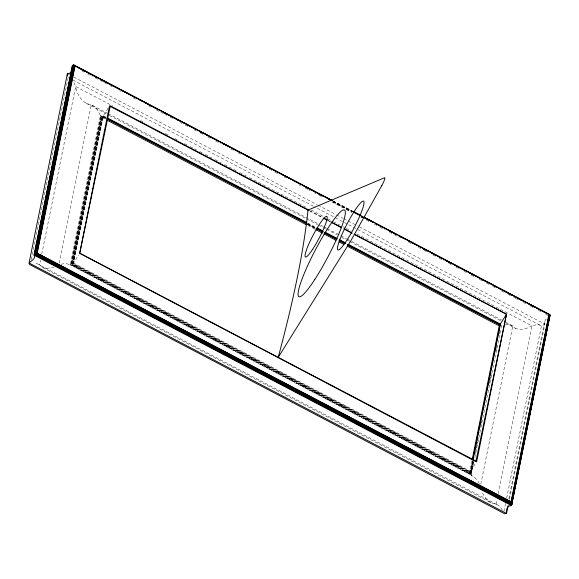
<?xml version="1.0" encoding="UTF-8"?>
<svg xmlns="http://www.w3.org/2000/svg" width="579" height="579" viewBox="0 0 579 579"><rect width="100%" height="100%" fill="white"/><g stroke="black" fill="none" stroke-linecap="round" stroke-linejoin="round"><path stroke-width="0.43" stroke-dasharray="2.9 2.17" d="M479.383 483.631L478.08 481.431A23.819 17.356 -89.9 0 0 474.903 477.704L471.263 475.229L470.3 473.188L472.594 460.681M31.317 259.515L67.924 78.534M502.333 510.121L501.79 509.194A16.661 12.137 -89.9 0 0 499.12 506.068L496.811 504.548L490.92 502.71L42.332 267.418L39.604 264.827L40.494 260.412M41.746 254.239L75.668 86.51L73.859 82.609A16.661 12.137 -89.9 0 0 72.607 80.915M59.239 263.09L91.265 104.77C82.413 103.807 76.877 94.645 75.668 86.51L112.507 105.834M61.077 264.219L63.234 263.836A23.819 12.427 -40.5 0 1 67.164 263.836L70.225 264.878L100.435 115.518L98.083 110.973A23.819 17.356 -89.9 0 0 94.898 107.253L91.265 104.77L107.39 113.231M106.037 118.456L100.435 115.518L101.224 116.198L71.181 264.741L70.225 264.878M101.224 116.198L71.181 264.741L470.647 474.273L473.152 461.89M101.499 116.343L71.507 264.639L470.495 473.919L473 461.557M105.754 117.096L103.352 115.836L102.317 116.502L72.447 264.176L71.832 264.509L470.38 473.557L472.71 462.028M108.07 108.251L102.237 117.631L72.455 264.878L78.758 254.746M472.565 461L470.257 472.833L72.447 264.176L73.569 263.09L103.352 115.836M471.957 460.775L469.46 473.115L476.705 461.463M472.63 461.68L470.3 473.188L72.151 264.35L102.317 116.502M473.513 461.325L470.828 474.614L70.848 264.82L100.949 116.01L106.022 118.717M474.766 455.123L475.301 452.467M475.482 451.584L476.018 448.928M476.199 448.037L476.741 445.381M476.915 444.498L477.458 441.842M477.632 440.952L478.174 438.296M480.498 426.781L481.04 424.125M481.214 423.235L481.757 420.578M489.277 383.378L489.812 380.721M489.993 379.838L490.529 377.182M490.71 376.292L491.245 373.636M495.725 351.489L496.268 348.833M496.442 347.95L496.985 345.294M499.308 333.779L499.851 331.123M471.263 475.229L473.94 461.97M474.838 457.555L501.472 325.868L502.565 325.521M480.794 484.203L512.813 325.883L509.752 324.848A23.819 12.427 -40.5 0 0 505.814 324.841L504.75 325M496.029 504.229L496.92 499.822M498.172 493.641L532.094 325.912L535.763 324.884A16.661 8.692 -40.5 0 1 539.063 324.891L541.452 325.926L544.846 324.146C543.717 321.895 545.519 319.507 547.141 318.059M503.954 511.329L505.561 503.383M506.632 498.085L541.452 325.926L314.527 206.812M508.818 498.714L544.644 321.627M509.419 499.315L544.846 324.146L358.184 226.23M73.569 263.09L470.575 471.328L470.271 472.153L72.99 263.771L102.801 116.372L106.008 118.051M54.303 266.97L47.073 268.338L42.332 267.418M500.922 325.803L501.472 325.868M101.781 116.444L106.058 118.601M505.93 323.429L515.542 328.474L518.523 329.292L522.164 329.292L526.159 328.488L532.094 325.912L355.926 233.511M68.105 77.651L68.887 77.962M496.811 504.548L37.215 263.792A16.661 8.692 -40.5 0 0 33.915 263.785M332.773 200.797L352.777 211.284M362.859 216.568L360.775 215.482L362.649 216.604M332.73 200.826L352.756 211.328M332.968 201.159L352.191 211.234M360.999 215.858L362.599 216.698M333.251 201.456L352.452 211.53M361.245 216.148L362.845 216.98M333.149 201.593L352.358 211.668M361.166 216.293L362.765 217.132M333.041 201.76L352.256 211.834M361.064 216.459L362.671 217.299M332.925 201.941L352.141 212.023M360.956 216.64L362.555 217.487M81.9 70.833L84.302 72.093M87.509 73.772L92.314 76.298M95.521 77.977L103.532 82.182M104.329 82.602L106.731 83.861M109.938 85.54L114.743 88.066M119.549 90.585L121.156 91.424M133.17 97.728L136.376 99.407M148.39 105.711L151.597 107.39M156.402 109.916L164.414 114.114M165.218 114.533L166.817 115.373M170.023 117.059L174.026 119.158M180.438 122.516L182.038 123.363M185.244 125.042L187.647 126.302M194.059 129.66L196.462 130.926M200.464 133.025L202.867 134.285M207.68 136.81L210.879 138.49M215.685 141.008L220.498 143.527M230.912 148.991L233.315 150.25M238.121 152.776L241.327 154.455M253.341 160.759L256.548 162.438M259.754 164.118L263.756 166.224M269.365 169.162L271.768 170.421M274.974 172.108L278.977 174.207M284.586 177.145L286.185 177.985M299.01 184.708L300.61 185.555M305.415 188.074L307.818 189.333M308.621 189.753L310.221 190.592M314.231 192.698L315.83 193.538M319.036 195.217L323.039 197.316M331.854 201.941L345.475 209.084M346.271 209.504L351.88 212.442M360.695 217.067L362.295 217.907M366.304 220.006L369.503 221.692M374.316 224.211L376.719 225.47M379.918 227.149L384.731 229.675M389.537 232.193L399.148 237.238M408.76 242.283L411.162 243.542M418.378 247.32L420.781 248.586M423.987 250.266L427.99 252.364M432.795 254.883L436.001 256.569M439.208 258.248L444.013 260.767M448.819 263.293L451.222 264.552M456.028 267.071L459.234 268.75M464.04 271.276L466.442 272.535M471.248 275.054L474.454 276.74M479.26 279.259L481.663 280.518M486.476 283.044L489.675 284.723M492.881 286.402L496.891 288.501M501.696 291.027L504.099 292.286M508.101 294.385L510.504 295.645M513.711 297.331L516.113 298.59M516.917 299.01L518.516 299.85M523.322 302.368L525.725 303.628M530.538 306.153L533.737 307.833M538.55 310.351L540.952 311.618M545.758 314.136L548.161 315.396M67.367 73.699L69.77 74.959M73.779 77.058L317.321 204.8M318.124 205.219L335.748 214.469M336.551 214.889L342.956 218.247M343.76 218.667L357.381 225.81M72.889 80.061L313.724 206.392M140.531 120.533L142.933 121.793M165.355 133.554L167.758 134.813M174.959 138.591L177.362 139.85M184.571 143.635L186.974 144.895M190.173 146.574L196.585 149.932M199.784 151.611L202.187 152.87M205.393 154.55L211.798 157.915M214.997 159.594L221.402 162.952M224.609 164.631L236.616 170.935M239.822 172.614L246.227 175.973M249.433 177.652L307.883 208.317M311.089 209.996L323.9 216.712M327.902 218.811L332.708 221.33M333.511 221.757L339.916 225.115M343.115 226.794L345.518 228.054M346.322 228.473L351.127 230.992M309.584 210.937L322.394 217.653M327.996 220.592L330.399 221.851M108.063 113.585L317.77 223.574M320.838 225.188L323.372 226.512M324.037 226.867L326.57 228.191M327.236 228.546L340.17 235.327M340.836 235.675L346.568 238.678M347.234 239.033L501.754 320.078M505.612 322.112L512.813 325.883L515.542 328.474M86.155 103.25L106.181 113.752M109.388 115.438L317.668 224.681M318.472 225.108L322.474 227.207M323.277 227.627L325.68 228.886M326.484 229.306L336.898 234.77M341.704 237.289L345.706 239.388M346.51 239.815L348.913 241.074M349.716 241.494L501.117 320.911M307.456 222.893L315.461 227.091M105.414 117.494L103.011 116.234L73.215 263.554L470.336 471.849M307.977 223.747L315.186 227.525M307.854 223.928L315.859 228.126M105.769 118.138L102.57 116.466L72.73 263.981L470.242 472.486M307.326 223.863L315.323 228.054M307.225 223.979L315.758 228.459M307.934 224.493L315.946 228.691M307.333 224.261L315.787 228.741M102.237 117.631L105.436 119.31M307.941 225.528L315.15 229.306M69.567 264.523L472.189 475.714M309.606 210.655L322.409 217.386M328.011 220.331L330.414 221.598M490.92 502.71C486.599 500.14 483.494 495.848 481.757 491.18M39.119 264.48L39.604 264.827"/><path stroke-width="0.87" d="M348.276 244.309L500.357 324.074L500.082 324.964L347.313 244.837M71.449 71.637L69.704 73.272L67.367 73.699L29.08 263.018L506.553 513.464C505.735 510.157 507.349 505.17 511.474 505.561L511.793 503.773L511.069 501.711L37.208 253.168L35.333 253.863L33.995 255.115C37.57 259.501 25.469 262.678 30.246 264.813L504.656 513.776L506.553 513.464L508.167 505.503M511.069 501.711L548.979 314.281L549.978 314.983L549.76 316.235M37.208 253.168L75.118 65.731L73.779 65.087L72.288 65.789L33.995 255.115L511.474 505.561L549.978 314.983M72.614 65.405L34.335 254.666L511.698 505.054L550.05 315.367M72.816 65.261L34.552 254.449L511.771 504.758M73.034 65.159L34.791 254.246L511.807 504.447M73.272 65.094L35.051 254.043L511.814 504.114M74.047 65.138L35.941 253.544L511.662 503.071L549.768 314.665M74.59 65.362L36.578 253.312L511.416 502.369L549.428 314.426M74.857 65.528L36.897 253.226L511.25 502.036L549.218 314.339M472.312 459.009L499.243 325.861L506.487 314.216L354.42 234.227M472.833 459.502L500.133 324.537L348.008 244.743M472.891 459.864L500.357 324.074M354.406 234.444L506.487 314.216L476.705 461.463L79.699 253.233L109.482 105.979L308.788 210.517M506.487 314.216L475.873 461.615L79.699 253.233L110.321 105.827L308.802 210.228M67.367 73.699L67.338 75.965M332.433 200.638L74.322 65.232L36.26 253.414L511.554 502.717L549.616 314.535L363.634 217.002M353.233 211.545L360.456 215.308M332.237 200.652L73.779 65.087L35.63 253.696L511.742 503.426L549.891 314.817L363.967 217.205M353.668 211.834L360.073 215.2M79.128 68.011L73.519 65.072L35.333 253.863L511.793 503.773M80.727 68.85L102.345 80.192M103.952 81.031L137.585 98.669M139.184 99.508L160.803 110.85M162.41 111.689L242.485 153.696M244.085 154.535L280.12 173.432M281.72 174.272L315.352 191.917M316.952 192.756L332.172 200.739M353.791 212.073L359.393 215.019M364.198 217.538L373.81 222.575M375.409 223.414L397.035 234.756M398.634 235.595L478.71 277.602M480.309 278.441L549.181 314.563M77.268 67.193L78.867 68.032M80.467 68.872L87.668 72.65M91.67 74.742L96.469 77.26M100.471 79.359L102.07 80.199M103.67 81.038L110.864 84.816M114.866 86.915L119.665 89.434M121.264 90.266L125.267 92.365M126.866 93.205L134.067 96.983M138.063 99.081L142.868 101.6M144.468 102.44L148.463 104.538M150.062 105.378L157.264 109.149M164.465 112.927L171.666 116.705M173.266 117.544L180.46 121.322M182.059 122.155L183.659 122.994M187.661 125.093L194.862 128.871M199.661 131.39L203.663 133.488M205.263 134.328L206.862 135.168M210.857 137.266L215.656 139.778M222.857 143.556L230.058 147.334M234.061 149.433L238.859 151.951M242.854 154.043L244.454 154.882M246.061 155.722L253.255 159.5M257.257 161.599L262.055 164.118M266.058 166.216L267.657 167.056M269.257 167.896L270.856 168.735M272.456 169.567L276.458 171.666M280.453 173.765L285.252 176.284M286.851 177.123L290.853 179.222M292.453 180.062L299.654 183.84M303.649 185.931L308.455 188.45M310.054 189.29L314.05 191.388M315.649 192.228L322.85 196.006M327.649 198.525L331.651 200.616M354.051 212.37L359.646 215.308M363.648 217.4L369.25 220.338M370.849 221.178L372.449 222.018M376.444 224.116L381.25 226.635M388.444 230.413L392.446 232.505M394.046 233.344L395.645 234.184M399.648 236.283L404.446 238.801M408.441 240.9L410.041 241.74M411.647 242.579L418.841 246.357M422.844 248.449L427.642 250.968M431.644 253.066L433.244 253.906M434.843 254.746L436.443 255.585M438.042 256.425L442.045 258.524M446.04 260.622L450.838 263.141M454.841 265.233L456.44 266.072M458.04 266.912L465.241 270.69M469.236 272.789L474.042 275.307M475.641 276.147L479.636 278.246M481.236 279.085L488.437 282.856M493.236 285.375L497.238 287.474M498.837 288.313L502.84 290.412M504.439 291.251L511.633 295.029M516.439 297.541L523.633 301.319M527.635 303.418L534.837 307.196M536.436 308.035L538.036 308.875M542.031 310.974L546.837 313.485M94.645 76.493L96.244 77.333M176.284 119.317L177.883 120.157M199.494 131.491L201.094 132.33M222.705 143.664L224.305 144.504M257.916 162.134L259.522 162.974M318.747 194.037L320.346 194.877M400.386 236.862L401.985 237.701M423.596 249.035L425.196 249.875M446.8 261.209L448.407 262.048M482.017 279.679L483.617 280.518M519.638 299.408L521.238 300.248M323.191 218.073L327.193 220.172M331.195 222.271L341.603 227.728M344.006 228.987L352.01 233.185M107.354 117.935L306.653 222.474M317.06 227.931L322.662 230.869M325.065 232.128L337.072 238.425M339.475 239.684L345.873 243.05M107.014 118.333L306.378 222.908M316.785 228.365L323.191 231.723M324.79 232.563L336.804 238.866M339.2 240.126L345.605 243.484M107.607 118.89L306.248 223.089M316.662 228.546L323.068 231.911M324.674 232.751L336.688 239.047M339.091 240.314L345.497 243.672M347.899 244.931L500.082 324.754M107.368 118.977L306.523 223.443M316.12 228.473L322.517 231.832M324.92 233.091L336.92 239.38M339.316 240.64L344.918 243.578M107.043 120.15L306.342 224.688M315.946 229.725L322.351 233.084M323.951 233.923L335.958 240.22M339.156 241.899L343.962 244.418M347.161 246.097L499.243 325.861M324.008 218.232L327.207 219.911M331.21 222.018L341.617 227.489M344.02 228.756L352.018 232.961M72.288 65.789L72.418 66.911M381.756 185.678L350.548 241.284L278.202 357.352A1411.197 206.392 -62.3 0 0 307.985 210.097L384.565 177.724A7.107 1.042 -62.3 0 1 381.756 185.678M314.781 279.498A48.991 7.165 -62.3 0 0 344.708 210.141A48.991 7.165 -62.3 0 0 305.574 270.364A48.991 7.165 -62.3 0 0 314.781 279.498M312.45 249.6A22.965 3.358 -62.3 0 0 326.997 216.553A22.965 3.358 -62.3 0 0 308.897 243.897A22.965 3.358 -62.3 0 0 312.45 249.6M345.055 242.927A27.56 4.031 -62.3 0 0 363.996 201.912A27.56 4.031 -62.3 0 0 343.202 231.701A27.56 4.031 -62.3 0 0 345.055 242.927"/></g></svg>
